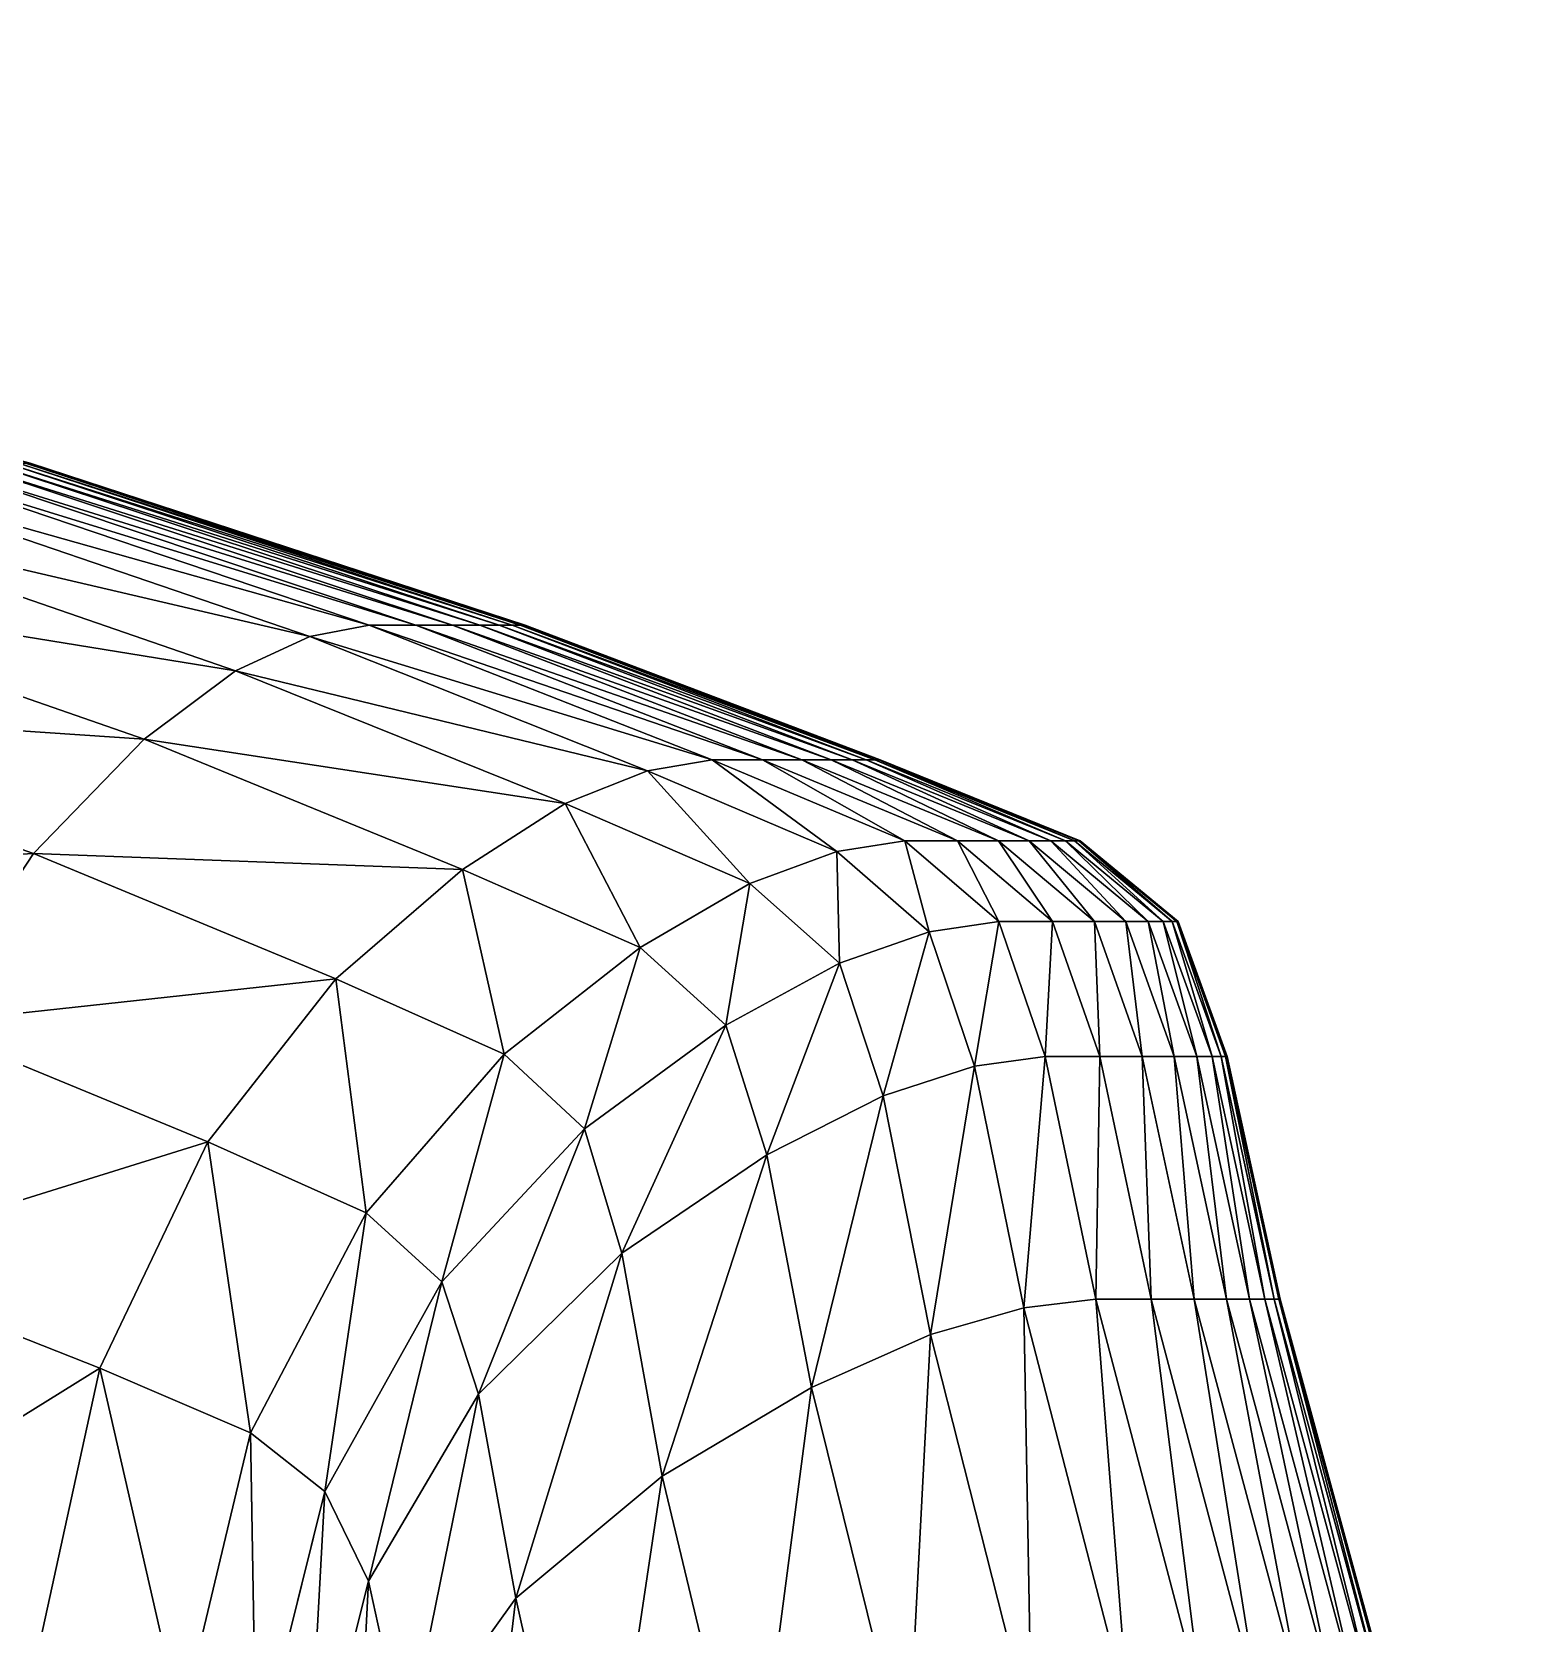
# Model space of a CAD drawing. Header units: centimetres. Extents: x -480 to 480, y -423 to 423.
# Drawn here: x 470.06 to 478.09, y 409.16 to 417.68 of the extents above; entities that cross this region are included whole.
import ezdxf

# ---------------------------------------------------------------- set-up
doc = ezdxf.new("R2010")
doc.units = ezdxf.units.CM
doc.layers.add('fabric', color=7, linetype='Continuous', true_color=0x99e499)

msp = doc.modelspace()

# ---------------------------------------------------------------- meshes
at = {"layer": 'fabric', "color": 30, "true_color": 0xfe7d00}
mesh = msp.add_polyface(dxfattribs=at)
corners = [(442.1537, 417.6842, -200.1199), (442.1537, 417.6842, -217.1776), (435.7533, 417.6842, -217.1776), (475.678, 413.3493, -183.8069), (474.6064, 413.7828, -183.8094), (474.6064, 413.7828, -168.6259), (475.678, 413.3493, -200.1148), (474.6064, 413.7828, -200.1173), (475.678, 413.3493, -234.605), (474.6064, 413.7828, -234.6077), (474.6064, 413.7828, -217.1751), (475.678, 413.3493, -217.1725), (475.678, 413.3493, -252.0375), (474.6064, 413.7828, -252.0402), (475.6702, 413.3493, -269.2949), (474.5988, 413.7828, -269.2977), (475.5997, 413.3493, -302.5829), (474.5312, 413.7828, -302.5877), (474.5763, 413.7828, -286.2052), (475.6467, 413.3493, -286.2018), (475.5213, 413.3493, -318.263), (474.4561, 413.7828, -318.2701), (475.4038, 413.3493, -333.1313), (474.3435, 413.7828, -333.1416), (475.02, 413.3493, -359.988), (473.9755, 413.7828, -360.0093), (474.1858, 413.7828, -347.0916), (475.2393, 413.3493, -347.0766), (474.738, 413.3493, -371.7545), (473.7052, 413.7828, -371.7838), (448.0649, 417.6842, -130.5732), (442.1537, 417.6842, -130.5732), (442.1537, 417.6842, -119.1376), (448.0649, 417.6842, -119.1376), (453.4826, 417.612, -130.5732), (453.4826, 417.6119, -119.1376), (448.0649, 417.6842, -142.3836), (442.1537, 417.6842, -142.3836), (453.4826, 417.612, -142.3836), (462.819, 416.9618, -130.5732), (458.4021, 417.3952, -130.5732), (458.4021, 417.3952, -119.1376), (462.819, 416.9616, -119.1376), (462.819, 416.9617, -142.3836), (458.4021, 417.3953, -142.3836), (458.4021, 417.3952, -154.9437), (462.819, 416.9618, -154.9437), (462.819, 416.9616, -168.6281), (458.4021, 417.3952, -168.6281), (453.4826, 417.612, -154.9437), (453.4826, 417.6119, -168.6281), (442.1537, 417.6842, -154.9437), (448.0649, 417.6842, -154.9437), (448.0649, 417.6842, -168.6281), (442.1537, 417.6842, -168.6281), (435.7533, 417.6842, -119.1376), (435.7533, 417.6842, -130.5732), (435.7533, 417.6842, -154.9437), (435.7533, 417.6842, -142.3836), (475.678, 413.3493, -130.5719), (474.6063, 413.7828, -130.5725), (474.6063, 413.7828, -119.1376), (475.678, 413.3493, -142.3811), (474.6063, 413.7828, -142.3824), (475.678, 413.3493, -168.6237), (474.6063, 413.7828, -154.9418), (475.678, 413.3493, -154.9401)]
mesh.append_faces([[corners[k] for k in face] for face in [(0, 1, 2), (3, 4, 5), (6, 7, 4), (8, 9, 10), (11, 10, 7), (12, 13, 9), (14, 15, 13), (16, 17, 18), (19, 18, 15), (20, 21, 17), (22, 23, 21), (24, 25, 26), (27, 26, 23), (28, 29, 25), (30, 31, 32), (32, 33, 30), (34, 30, 33), (33, 35, 34), (36, 37, 31), (31, 30, 36), (38, 36, 30), (30, 34, 38), (39, 40, 41), (41, 42, 39), (43, 44, 40), (40, 39, 43), (40, 34, 35), (35, 41, 40), (44, 38, 34), (34, 40, 44), (45, 46, 47), (47, 48, 45), (49, 45, 48), (48, 50, 49), (44, 43, 46), (46, 45, 44), (38, 44, 45), (45, 49, 38), (51, 52, 53), (53, 54, 51), (37, 36, 52), (52, 51, 37), (52, 49, 50), (50, 53, 52), (36, 38, 49), (49, 52, 36), (55, 32, 31), (56, 31, 37), (57, 51, 54), (58, 37, 51), (59, 60, 61), (62, 63, 60), (64, 5, 65), (66, 65, 63)]], dxfattribs={"vtx2": -1, "color": 30})
at = {"layer": 'fabric', "color": 62, "true_color": 0x99bf00}
mesh = msp.add_polyface(dxfattribs=at)
corners = [(472.3132, 414.5053, 108.5818), (469.6996, 415.3723, 108.6101), (469.5241, 415.3723, 121.1664), (472.4596, 414.5053, 94.8167), (469.8313, 415.3723, 94.8348), (472.6339, 414.5053, 64.3178), (469.9881, 415.3722, 64.3235), (469.9254, 415.3723, 80.0145), (472.5642, 414.5053, 80.0039), (472.7036, 414.5053, -3.666), (470.0508, 415.3722, -3.6652), (470.0508, 415.3723, 13.7674), (472.7036, 414.5053, 13.7666), (470.0445, 415.3723, 31.0257), (472.6757, 414.5053, 47.9331), (470.0257, 415.3723, 47.9359), (472.6966, 414.5053, 31.0245), (472.118, 414.5053, 121.1242), (469.2984, 415.3723, 132.3294), (471.8671, 414.5053, 132.2696), (469.0162, 415.308, 142.1399), (471.5485, 414.4441, 142.0461), (468.6714, 415.1154, 150.6385), (470.0508, 415.3723, -21.0977), (470.0508, 415.3723, -38.1555), (472.7036, 414.5053, -21.0985), (470.0508, 415.3722, -69.6473), (470.0508, 415.3723, -54.4636), (472.7036, 414.5053, -54.4643), (472.7036, 414.5053, -38.1562), (470.0508, 415.3723, -83.3317), (472.7036, 414.5053, -69.6479), (470.0508, 415.3723, -95.8917), (472.7036, 414.5053, -83.3322), (470.0508, 415.3722, -119.1376), (470.0508, 415.3723, -107.702), (472.7036, 414.5053, -107.7022), (472.7036, 414.5053, -95.892), (469.9254, 415.3723, -318.2897), (469.9881, 415.3723, -302.5987), (472.6339, 414.5053, -302.5929), (469.8313, 415.3723, -333.1741), (472.5642, 414.5053, -318.2791), (469.5241, 415.3722, -360.084), (469.6996, 415.3723, -347.1423), (472.3132, 414.5053, -347.1139), (472.4596, 414.5053, -333.1562), (470.0508, 415.3723, -252.0425), (470.0508, 415.3723, -234.6099), (472.7036, 414.5053, -234.6091), (470.0445, 415.3723, -269.3008), (472.7036, 414.5053, -252.0417), (470.0257, 415.3723, -286.211), (472.6757, 414.5053, -286.2083), (472.6966, 414.5053, -269.2996), (469.2984, 415.3723, -371.8897), (472.118, 414.5053, -360.0419), (469.0162, 415.3081, -382.3098), (471.8671, 414.5053, -371.8299), (468.6714, 415.1155, -391.0952), (471.5485, 414.4441, -382.2311), (470.0508, 415.3723, -217.1774), (472.7036, 414.5053, -217.1766), (470.0508, 415.3723, -200.1197), (472.7036, 414.5053, -183.8108), (470.0508, 415.3723, -183.8115), (470.0508, 415.3723, -168.6279), (472.7036, 414.5053, -168.6272), (472.7036, 414.5053, -200.1189), (470.0508, 415.3723, -154.9434), (472.7036, 414.5053, -154.9429), (470.0508, 415.3723, -142.3835), (472.7036, 414.5053, -142.3831), (466.7289, 416.2393, -154.9436), (466.7289, 416.2393, -142.3836), (466.7289, 416.2393, -119.1376), (470.0508, 415.3723, -130.5731), (466.7289, 416.2393, -130.5732), (472.7036, 414.5053, -130.5729)]
mesh.append_faces([[corners[k] for k in face] for face in [(0, 1, 2), (3, 4, 1), (5, 6, 7), (8, 7, 4), (9, 10, 11), (12, 11, 13), (14, 15, 6), (16, 13, 15), (17, 2, 18), (19, 18, 20), (21, 20, 22), (23, 10, 9), (24, 23, 25), (26, 27, 28), (27, 24, 29), (30, 26, 31), (32, 30, 33), (34, 35, 36), (35, 32, 37), (38, 39, 40), (41, 38, 42), (43, 44, 45), (44, 41, 46), (47, 48, 49), (50, 47, 51), (39, 52, 53), (52, 50, 54), (55, 43, 56), (57, 55, 58), (59, 57, 60), (49, 48, 61), (62, 61, 63), (64, 65, 66), (66, 67, 64), (68, 63, 65), (65, 64, 68), (69, 70, 67), (67, 66, 69), (71, 72, 70), (70, 69, 71), (73, 69, 66), (74, 71, 69), (75, 34, 76), (77, 76, 71), (78, 76, 34), (72, 71, 76), (76, 78, 72)]], dxfattribs={"vtx2": -1, "color": 62})
mesh = msp.add_polyface(dxfattribs=at)
corners = [(469.5241, 415.3723, 121.1664), (472.118, 414.5053, 121.1242), (472.3132, 414.5053, 108.5818), (469.6996, 415.3723, 108.6101), (472.4596, 414.5053, 94.8167), (469.9254, 415.3723, 80.0145), (472.5642, 414.5053, 80.0039), (472.6339, 414.5053, 64.3178), (469.8313, 415.3723, 94.8348), (470.0508, 415.3723, 13.7674), (472.7036, 414.5053, 13.7666), (472.7036, 414.5053, -3.666), (470.0445, 415.3723, 31.0257), (472.6966, 414.5053, 31.0245), (469.9881, 415.3722, 64.3235), (472.6757, 414.5053, 47.9331), (470.0257, 415.3723, 47.9359), (472.3665, 413.1957, 157.4001), (470.6605, 413.8932, 157.6068), (470.0673, 413.2811, 163.4477), (467.7686, 414.0879, 163.8626), (468.2576, 414.73, 157.8658), (467.2778, 413.1285, 168.7624), (469.2984, 415.3723, 132.3294), (471.8671, 414.5053, 132.2696), (469.0162, 415.308, 142.1399), (471.5485, 414.4441, 142.0461), (472.9174, 413.5479, 150.3597), (471.1503, 414.2604, 150.4824), (468.6714, 415.1154, 150.6385), (472.7036, 414.5053, -21.0985), (470.0508, 415.3723, -21.0977), (472.7036, 414.5053, -38.1562), (470.0508, 415.3723, -38.1555), (472.7036, 414.5053, -54.4643), (472.7036, 414.5053, -69.6479), (470.0508, 415.3722, -69.6473), (470.0508, 415.3723, -54.4636), (472.7036, 414.5053, -83.3322), (470.0508, 415.3723, -83.3317), (472.7036, 414.5053, -95.892), (470.0508, 415.3723, -95.8917), (472.7036, 414.5053, -107.7022), (472.7036, 414.5053, -119.1376), (470.0508, 415.3722, -119.1376), (470.0508, 415.3723, -107.702), (472.6339, 414.5053, -302.5929), (472.5642, 414.5053, -318.2791), (469.9254, 415.3723, -318.2897), (472.4596, 414.5053, -333.1562), (469.8313, 415.3723, -333.1741), (472.3132, 414.5053, -347.1139), (472.118, 414.5053, -360.0419), (469.5241, 415.3722, -360.084), (469.6996, 415.3723, -347.1423), (472.7036, 414.5053, -234.6091), (472.7036, 414.5053, -252.0417), (470.0508, 415.3723, -252.0425), (472.6966, 414.5053, -269.2996), (470.0445, 415.3723, -269.3008), (472.6757, 414.5053, -286.2083), (469.9881, 415.3723, -302.5987), (470.0257, 415.3723, -286.211), (470.0673, 413.2811, -402.6493), (470.6605, 413.8932, -397.8873), (472.3665, 413.1959, -397.8039), (467.7686, 414.0879, -402.764), (468.2576, 414.73, -397.9963), (467.2778, 413.1286, -405.919), (471.8671, 414.5053, -371.8299), (469.2984, 415.3723, -371.8897), (471.5485, 414.4441, -382.2311), (469.0162, 415.3081, -382.3098), (471.1503, 414.2606, -390.9991), (472.9174, 413.5481, -390.9257), (468.6714, 415.1155, -391.0952), (470.0508, 415.3723, -217.1774), (472.7036, 414.5053, -217.1766), (470.0508, 415.3723, -200.1197), (472.7036, 414.5053, -200.1189), (472.7036, 414.5053, -130.5729)]
mesh.append_faces([[corners[k] for k in face] for face in [(0, 1, 2), (3, 2, 4), (5, 6, 7), (8, 4, 6), (9, 10, 11), (12, 13, 10), (14, 7, 15), (16, 15, 13), (17, 18, 19), (20, 19, 18), (18, 21, 20), (19, 20, 22), (23, 24, 1), (25, 26, 24), (27, 28, 18), (28, 29, 21), (21, 18, 28), (29, 28, 26), (11, 30, 31), (30, 32, 33), (34, 35, 36), (32, 34, 37), (35, 38, 39), (38, 40, 41), (42, 43, 44), (40, 42, 45), (46, 47, 48), (47, 49, 50), (51, 52, 53), (49, 51, 54), (55, 56, 57), (56, 58, 59), (60, 46, 61), (58, 60, 62), (63, 64, 65), (66, 67, 64), (64, 63, 66), (68, 66, 63), (52, 69, 70), (69, 71, 72), (64, 73, 74), (67, 75, 73), (73, 64, 67), (71, 73, 75), (76, 77, 55), (78, 79, 77), (44, 43, 80)]], dxfattribs={"vtx2": -1, "color": 62})
mesh = msp.add_polyface(dxfattribs=at)
corners = [(474.1858, 413.7828, 108.5594), (472.3132, 414.5053, 108.5818), (472.118, 414.5053, 121.1242), (474.3435, 413.7828, 94.8022), (472.4596, 414.5053, 94.8167), (474.5312, 413.7828, 64.3125), (472.6339, 414.5053, 64.3178), (472.5642, 414.5053, 80.0039), (474.4561, 413.7828, 79.9949), (474.6064, 413.7828, -3.6675), (472.7036, 414.5053, -3.666), (472.7036, 414.5053, 13.7666), (474.6064, 413.7828, 13.765), (472.6966, 414.5053, 31.0245), (474.5763, 413.7828, 47.9301), (472.6757, 414.5053, 47.9331), (474.5988, 413.7828, 31.0225), (471.8671, 414.5053, 132.2696), (473.7052, 413.7828, 132.2235), (473.9755, 413.7828, 121.0915), (471.5485, 414.4441, 142.0461), (473.358, 413.7241, 141.9735), (470.6605, 413.8932, 157.6068), (472.3665, 413.1957, 157.4001), (472.9174, 413.5479, 150.3597), (471.1503, 414.2604, 150.4824), (472.7036, 414.5053, -21.0985), (472.7036, 414.5053, -38.1562), (474.6064, 413.7828, -21.1001), (472.7036, 414.5053, -69.6479), (472.7036, 414.5053, -54.4643), (474.6063, 413.7828, -54.4658), (474.6064, 413.7828, -38.1578), (472.7036, 414.5053, -83.3322), (474.6064, 413.7828, -69.6493), (472.7036, 414.5053, -95.892), (474.6063, 413.7828, -83.3333), (472.7036, 414.5053, -119.1376), (472.7036, 414.5053, -107.7022), (474.6063, 413.7828, -107.7026), (474.6063, 413.7828, -95.8928), (473.3201, 412.7773, 157.2745), (472.5915, 412.2053, 162.9106), (471.6886, 412.6088, 163.113), (472.5642, 414.5053, -318.2791), (472.6339, 414.5053, -302.5929), (474.5312, 413.7828, -302.5877), (472.4596, 414.5053, -333.1562), (474.4561, 413.7828, -318.2701), (472.118, 414.5053, -360.0419), (472.3132, 414.5053, -347.1139), (474.1858, 413.7828, -347.0916), (474.3435, 413.7828, -333.1416), (472.7036, 414.5053, -252.0417), (472.7036, 414.5053, -234.6091), (474.6064, 413.7828, -234.6076), (472.6966, 414.5053, -269.2996), (474.6064, 413.7828, -252.0402), (472.6757, 414.5053, -286.2083), (474.5763, 413.7828, -286.2052), (474.5988, 413.7828, -269.2977), (471.8671, 414.5053, -371.8299), (473.9755, 413.7828, -360.0093), (473.7052, 413.7828, -371.7838), (471.5485, 414.4441, -382.2311), (473.358, 413.7241, -382.1708), (472.9174, 413.5481, -390.9257), (472.3665, 413.1959, -397.8039), (470.6605, 413.8932, -397.8873), (471.1503, 414.2606, -390.9991), (472.7036, 414.5053, -217.1766), (474.6064, 413.7828, -217.175), (472.7036, 414.5053, -200.1189), (474.6064, 413.7828, -168.6259), (472.7036, 414.5053, -168.6272), (472.7036, 414.5053, -154.9429), (474.6063, 413.7828, -154.9418), (472.7036, 414.5053, -142.3831), (474.6063, 413.7828, -130.5725), (472.7036, 414.5053, -130.5729), (474.6063, 413.7828, -142.3823)]
mesh.append_faces([[corners[k] for k in face] for face in [(0, 1, 2), (3, 4, 1), (5, 6, 7), (8, 7, 4), (9, 10, 11), (12, 11, 13), (14, 15, 6), (16, 13, 15), (17, 18, 19), (19, 2, 17), (20, 21, 18), (18, 17, 20), (22, 23, 24), (21, 20, 25), (25, 24, 21), (26, 10, 9), (27, 26, 28), (29, 30, 31), (30, 27, 32), (33, 29, 34), (35, 33, 36), (37, 38, 39), (38, 35, 40), (24, 23, 41), (42, 41, 23), (23, 43, 42), (44, 45, 46), (47, 44, 48), (49, 50, 51), (50, 47, 52), (53, 54, 55), (56, 53, 57), (45, 58, 59), (58, 56, 60), (61, 49, 62), (62, 63, 61), (64, 61, 63), (63, 65, 64), (66, 67, 68), (69, 64, 65), (65, 66, 69), (55, 54, 70), (71, 70, 72), (73, 74, 75), (76, 75, 77), (78, 79, 37), (80, 77, 79)]], dxfattribs={"vtx2": -1, "color": 62})
mesh = msp.add_polyface(dxfattribs=at)
corners = [(472.118, 414.5053, 121.1242), (473.9755, 413.7828, 121.0915), (474.1858, 413.7828, 108.5594), (472.3132, 414.5053, 108.5818), (474.3435, 413.7828, 94.8022), (472.5642, 414.5053, 80.0039), (474.4561, 413.7828, 79.9949), (474.5312, 413.7828, 64.3125), (472.4596, 414.5053, 94.8167), (472.7036, 414.5053, 13.7666), (474.6064, 413.7828, 13.765), (474.6064, 413.7828, -3.6675), (472.6966, 414.5053, 31.0245), (474.5988, 413.7828, 31.0225), (472.6339, 414.5053, 64.3178), (474.5763, 413.7828, 47.9301), (472.6757, 414.5053, 47.9331), (474.6064, 413.7828, -21.1001), (472.7036, 414.5053, -21.0985), (474.6064, 413.7828, -38.1578), (472.7036, 414.5053, -38.1562), (474.6063, 413.7828, -54.4658), (474.6064, 413.7828, -69.6493), (472.7036, 414.5053, -69.6479), (472.7036, 414.5053, -54.4643), (474.6063, 413.7828, -83.3333), (472.7036, 414.5053, -83.3322), (474.6063, 413.7828, -95.8928), (472.7036, 414.5053, -95.892), (474.6063, 413.7828, -107.7026), (474.6063, 413.7828, -119.1376), (472.7036, 414.5053, -119.1376), (472.7036, 414.5053, -107.7022), (475.02, 413.3493, 121.0703), (475.2393, 413.3493, 108.5444), (474.738, 413.3493, 132.1942), (473.7052, 413.7828, 132.2235), (474.3738, 413.2921, 141.9283), (473.358, 413.7241, 141.9735), (473.3201, 412.7773, 157.2745), (473.9077, 413.1205, 150.2844), (472.9174, 413.5479, 150.3597), (473.7784, 412.3601, 157.2187), (474.387, 412.6935, 150.2471), (474.8676, 412.8602, 141.903), (474.5312, 413.7828, -302.5877), (474.4561, 413.7828, -318.2701), (472.5642, 414.5053, -318.2791), (474.3435, 413.7828, -333.1416), (472.4596, 414.5053, -333.1562), (474.1858, 413.7828, -347.0916), (473.9755, 413.7828, -360.0093), (472.118, 414.5053, -360.0419), (472.3132, 414.5053, -347.1139), (474.6064, 413.7828, -234.6076), (474.6064, 413.7828, -252.0402), (472.7036, 414.5053, -252.0417), (474.5988, 413.7828, -269.2977), (472.6966, 414.5053, -269.2996), (474.5763, 413.7828, -286.2052), (472.6339, 414.5053, -302.5929), (472.6757, 414.5053, -286.2083), (472.7036, 414.5053, -217.1766), (474.6064, 413.7828, -217.175), (472.7036, 414.5053, -200.1189), (474.6064, 413.7828, -200.1173), (474.6064, 413.7828, -183.8093), (472.7036, 414.5053, -183.8108), (472.7036, 414.5053, -168.6272), (474.6064, 413.7828, -168.6259), (472.7036, 414.5053, -154.9429), (474.6063, 413.7828, -154.9418), (472.7036, 414.5053, -142.3831), (474.6063, 413.7828, -142.3823), (474.6063, 413.7828, -130.5725), (472.7036, 414.5053, -130.5729)]
mesh.append_faces([[corners[k] for k in face] for face in [(0, 1, 2), (3, 2, 4), (5, 6, 7), (8, 4, 6), (9, 10, 11), (12, 13, 10), (14, 7, 15), (16, 15, 13), (11, 17, 18), (17, 19, 20), (21, 22, 23), (19, 21, 24), (22, 25, 26), (25, 27, 28), (29, 30, 31), (27, 29, 32), (2, 1, 33), (4, 2, 34), (35, 33, 1), (1, 36, 35), (37, 35, 36), (36, 38, 37), (39, 40, 41), (42, 43, 40), (40, 39, 42), (40, 37, 38), (38, 41, 40), (43, 44, 37), (37, 40, 43), (45, 46, 47), (46, 48, 49), (50, 51, 52), (48, 50, 53), (54, 55, 56), (55, 57, 58), (59, 45, 60), (57, 59, 61), (62, 63, 54), (64, 65, 63), (66, 67, 68), (68, 69, 66), (65, 64, 67), (67, 66, 65), (70, 71, 69), (72, 73, 71), (31, 30, 74), (75, 74, 73)]], dxfattribs={"vtx2": -1, "color": 62})
at = {"layer": 'fabric', "color": 30, "true_color": 0xfe7d00}
mesh = msp.add_polyface(dxfattribs=at)
corners = [(474.6064, 413.7828, -168.6259), (475.678, 413.3493, -168.6237), (475.678, 413.3493, -183.8069), (474.6064, 413.7828, -183.8094), (475.678, 413.3493, -200.1148), (474.6064, 413.7828, -217.1751), (475.678, 413.3493, -217.1725), (475.678, 413.3493, -234.605), (474.6064, 413.7828, -200.1173), (474.6064, 413.7828, -234.6077), (475.678, 413.3493, -252.0375), (474.6064, 413.7828, -252.0402), (475.6702, 413.3493, -269.2949), (474.5763, 413.7828, -286.2052), (475.6467, 413.3493, -286.2018), (475.5997, 413.3493, -302.5829), (474.5988, 413.7828, -269.2977), (474.5312, 413.7828, -302.5877), (475.5213, 413.3493, -318.263), (474.4561, 413.7828, -318.2701), (475.4038, 413.3493, -333.1313), (474.1858, 413.7828, -347.0916), (475.2393, 413.3493, -347.0766), (475.02, 413.3493, -359.988), (474.3435, 413.7828, -333.1416), (475.5298, 412.9158, -359.9745), (473.9755, 413.7828, -360.0093), (474.738, 413.3493, -371.7545), (475.2414, 412.9158, -371.7366), (474.3738, 413.2921, -382.133), (473.358, 413.7241, -382.1708), (473.7052, 413.7828, -371.7838), (474.8676, 412.8602, -382.1114), (475.3762, 410.8455, -382.0926), (475.1111, 412.1407, -382.1), (475.4909, 412.1934, -371.7245), (474.6212, 411.9827, -390.8538), (474.876, 410.7032, -390.8646), (474.2377, 410.4188, -397.799), (473.9986, 411.6666, -397.7486), (474.387, 412.6936, -390.8575), (473.7784, 412.3601, -397.7334), (472.9174, 413.5481, -390.9257), (473.9077, 413.1205, -390.88), (473.3201, 412.7774, -397.7522), (472.3665, 413.1959, -397.8039), (472.5915, 412.2055, -402.5065), (473.0206, 411.8046, -402.4977), (472.2565, 410.9855, -405.6376), (473.4373, 409.9446, -402.6655), (473.2209, 411.1397, -402.5466), (472.6532, 409.2906, -405.8586), (472.4538, 410.384, -405.6903), (474.6063, 413.7828, -119.1376), (475.678, 413.3493, -119.1376), (475.678, 413.3493, -130.5719), (474.6063, 413.7828, -130.5725), (475.678, 413.3493, -142.3811), (474.6063, 413.7828, -154.9418), (475.678, 413.3493, -154.9401), (474.6063, 413.7828, -142.3824)]
mesh.append_faces([[corners[k] for k in face] for face in [(0, 1, 2), (3, 2, 4), (5, 6, 7), (8, 4, 6), (9, 7, 10), (11, 10, 12), (13, 14, 15), (16, 12, 14), (17, 15, 18), (19, 18, 20), (21, 22, 23), (24, 20, 22), (25, 23, 22), (26, 23, 27), (28, 27, 23), (23, 25, 28), (29, 30, 31), (31, 27, 29), (32, 29, 27), (27, 28, 32), (33, 34, 35), (34, 32, 28), (28, 35, 34), (36, 37, 38), (38, 39, 36), (40, 36, 39), (39, 41, 40), (34, 33, 37), (37, 36, 34), (32, 34, 36), (36, 40, 32), (42, 43, 44), (44, 45, 42), (30, 29, 43), (43, 42, 30), (43, 40, 41), (41, 44, 43), (29, 32, 40), (40, 43, 29), (45, 44, 46), (47, 46, 44), (44, 41, 47), (46, 47, 48), (49, 50, 39), (39, 38, 49), (51, 52, 50), (50, 49, 51), (50, 47, 41), (41, 39, 50), (47, 50, 52), (53, 54, 55), (56, 55, 57), (58, 59, 1), (60, 57, 59)]], dxfattribs={"vtx2": -1, "color": 30})
at = {"layer": 'fabric', "color": 62, "true_color": 0x99bf00}
mesh = msp.add_polyface(dxfattribs=at)
corners = [(475.678, 413.3493, -54.4682), (475.678, 413.3493, -69.6515), (474.6064, 413.7828, -69.6493), (474.6063, 413.7828, -54.4658), (475.678, 413.3493, -38.1604), (474.6064, 413.7828, -38.1578), (475.678, 413.3493, -3.6702), (475.678, 413.3493, -21.1027), (474.6064, 413.7828, -21.1001), (474.6064, 413.7828, -3.6675), (475.678, 413.3493, 13.7624), (474.6064, 413.7828, 13.765), (475.6702, 413.3493, 31.0197), (474.5988, 413.7828, 31.0225), (475.5997, 413.3493, 64.3077), (475.6467, 413.3493, 47.9265), (474.5763, 413.7828, 47.9301), (474.5312, 413.7828, 64.3125), (476.1228, 412.9158, 64.3033), (475.5213, 413.3493, 79.9878), (474.4561, 413.7828, 79.9949), (475.4038, 413.3493, 94.7918), (474.3435, 413.7828, 94.8022), (476.0427, 412.9158, 79.9822), (475.9225, 412.9158, 94.7844), (475.02, 413.3493, 121.0703), (475.2393, 413.3493, 108.5444), (474.1858, 413.7828, 108.5594), (475.5298, 412.9158, 121.0567), (475.7542, 412.9158, 108.5343), (475.7832, 412.1933, 121.0474), (475.2414, 412.9158, 132.1762), (474.738, 413.3493, 132.1942), (474.8676, 412.8602, 141.903), (474.3738, 413.2921, 141.9283), (474.387, 412.6935, 150.2471), (474.6212, 411.9825, 150.2386), (475.4909, 412.1933, 132.1642), (475.1111, 412.1406, 141.8904), (475.678, 413.3493, -107.7033), (475.678, 413.3493, -119.1376), (474.6063, 413.7828, -119.1376), (474.6063, 413.7828, -107.7026), (475.678, 413.3493, -95.8941), (474.6063, 413.7828, -95.8928), (475.678, 413.3493, -83.3351), (474.6063, 413.7828, -83.3333)]
mesh.append_faces([[corners[k] for k in face] for face in [(0, 1, 2), (2, 3, 0), (4, 0, 3), (3, 5, 4), (6, 7, 8), (8, 9, 6), (7, 4, 5), (5, 8, 7), (10, 6, 9), (9, 11, 10), (12, 10, 11), (11, 13, 12), (14, 15, 16), (16, 17, 14), (15, 14, 18), (15, 12, 13), (13, 16, 15), (19, 14, 17), (17, 20, 19), (21, 19, 20), (20, 22, 21), (14, 19, 23), (24, 23, 19), (19, 21, 24), (25, 26, 27), (28, 29, 26), (26, 25, 28), (26, 21, 22), (29, 24, 21), (21, 26, 29), (29, 28, 30), (31, 28, 25), (25, 32, 31), (33, 31, 32), (32, 34, 33), (33, 35, 36), (28, 31, 37), (37, 30, 28), (31, 33, 38), (39, 40, 41), (41, 42, 39), (43, 39, 42), (42, 44, 43), (1, 45, 46), (46, 2, 1), (45, 43, 44), (44, 46, 45)]], dxfattribs={"vtx2": -1, "color": 62})
at = {"layer": 'fabric', "color": 30, "true_color": 0xfe7d00}
mesh = msp.add_polyface(dxfattribs=at)
corners = [(382.39, 413.6382, -409.1997), (382.39, 411.6154, -410.6139), (374.2775, 411.6154, -410.6147), (435.2946, 409.0144, -412.0019), (435.3227, 411.6154, -410.4345), (441.5078, 411.6154, -410.3505), (441.4656, 409.0144, -411.9227), (428.6382, 409.0144, -412.0623), (428.6558, 411.6154, -410.5011), (421.5758, 411.6154, -410.5511), (421.5657, 409.0144, -412.1054), (414.1466, 409.0144, -412.1324), (414.1516, 411.6154, -410.5853), (406.4501, 409.0144, -412.1445), (406.4522, 411.6154, -410.6045), (398.5457, 409.0144, -412.1468), (398.5462, 411.6154, -410.6129), (390.5025, 411.6154, -410.6147), (390.5025, 409.0144, -412.1443), (382.39, 409.0144, -412.1417), (390.5025, 413.6382, -409.1967), (398.5468, 413.6382, -409.1853), (406.4547, 413.6382, -409.1628), (414.1581, 413.6382, -409.1266), (421.5887, 413.6382, -409.0743), (428.6784, 413.6382, -409.0061), (435.3589, 413.6382, -408.922), (441.5622, 413.6382, -408.8223), (472.5915, 412.2055, -402.5065), (471.6886, 412.6088, -402.5611), (472.3665, 413.1959, -397.8039), (471.8519, 411.3549, -405.6468), (471.0018, 411.7351, -405.7047), (472.2565, 410.9855, -405.6376), (472.4538, 410.384, -405.6903), (473.0206, 411.8046, -402.4977), (471.863, 409.381, -407.622), (472.0642, 408.4666, -407.7724), (471.7774, 407.6837, -408.6989), (471.5313, 408.0592, -408.8798), (471.6292, 409.8622, -407.6409), (471.2609, 408.38, -409.0186), (472.6532, 409.2906, -405.8586), (470.424, 410.5226, -407.7422), (471.2313, 410.1763, -407.6771), (470.86, 408.6201, -409.1013), (470.0733, 408.9196, -409.181)]
mesh.append_faces([[corners[k] for k in face] for face in [(0, 1, 2), (3, 4, 5), (5, 6, 3), (7, 8, 4), (4, 3, 7), (9, 10, 11), (11, 12, 9), (8, 7, 10), (10, 9, 8), (13, 14, 12), (12, 11, 13), (15, 16, 14), (14, 13, 15), (17, 18, 19), (19, 1, 17), (16, 15, 18), (18, 17, 16), (20, 17, 1), (1, 0, 20), (21, 16, 17), (17, 20, 21), (14, 22, 23), (23, 12, 14), (16, 21, 22), (22, 14, 16), (24, 9, 12), (12, 23, 24), (25, 8, 9), (9, 24, 25), (4, 26, 27), (27, 5, 4), (8, 25, 26), (26, 4, 8), (28, 29, 30), (31, 32, 29), (29, 28, 31), (33, 31, 28), (34, 33, 35), (36, 37, 38), (38, 39, 36), (40, 36, 39), (39, 41, 40), (34, 42, 37), (37, 36, 34), (33, 34, 36), (36, 40, 33), (43, 44, 45), (45, 46, 43), (32, 31, 44), (44, 43, 32), (44, 40, 41), (41, 45, 44), (31, 33, 40), (40, 44, 31)]], dxfattribs={"vtx2": -1, "color": 30})
at = {"layer": 'fabric', "color": 62, "true_color": 0x99bf00}
mesh = msp.add_polyface(dxfattribs=at)
corners = [(468.6455, 409.4188, 174.8317), (468.617, 407.2703, 177.1009), (470.0676, 406.874, 176.1889), (470.0733, 408.9196, 174.0364), (466.5857, 410.0178, 175.8054), (472.0642, 408.4665, 170.4603), (471.7774, 407.6836, 172.1942), (471.8458, 406.4073, 173.2322), (470.424, 410.5226, 171.2562), (468.9619, 411.0996, 171.9039), (471.0018, 411.7351, 167.6734), (469.4685, 412.3685, 168.1613), (467.2778, 413.1285, 168.7624), (466.859, 411.7919, 172.6988), (470.0673, 413.2811, 163.4477), (471.6886, 412.6088, 163.113), (472.3665, 413.1957, 157.4001), (471.8519, 411.3549, 167.379), (470.86, 408.6199, 173.5575), (471.2313, 410.1763, 170.8658), (471.2609, 408.3799, 173.189), (471.6292, 409.8622, 170.6197), (471.8631, 409.3809, 170.4045), (471.5313, 408.059, 172.7248), (470.868, 406.6362, 175.6401), (471.2739, 406.4845, 175.1688), (471.5411, 406.3464, 174.4895), (470.0676, 406.8741, -410.5287), (468.617, 407.2704, -410.7016), (468.6455, 409.4188, -409.3111), (470.0733, 408.9196, -409.181), (466.5857, 410.0178, -409.4742), (471.8458, 406.4074, -409.3871), (471.7774, 407.6837, -408.6989), (472.0642, 408.4666, -407.7724), (472.3665, 413.1959, -397.8039), (471.6886, 412.6088, -402.5611), (470.0673, 413.2811, -402.6493), (469.4685, 412.3685, -405.7983), (471.0018, 411.7351, -405.7047), (467.2778, 413.1286, -405.919), (468.9619, 411.0996, -407.8478), (470.424, 410.5226, -407.7421), (466.859, 411.7919, -407.9821)]
mesh.append_faces([[corners[k] for k in face] for face in [(0, 1, 2), (2, 3, 0), (1, 0, 4), (5, 6, 7), (8, 9, 0), (0, 3, 8), (10, 11, 9), (9, 8, 10), (4, 0, 9), (11, 12, 13), (13, 9, 11), (14, 15, 16), (11, 10, 15), (15, 14, 11), (12, 11, 14), (15, 10, 17), (18, 19, 8), (8, 3, 18), (20, 21, 19), (19, 18, 20), (19, 17, 10), (10, 8, 19), (17, 19, 21), (22, 23, 6), (21, 20, 23), (23, 22, 21), (24, 18, 3), (3, 2, 24), (25, 20, 18), (18, 24, 25), (7, 6, 23), (26, 23, 20), (27, 28, 29), (29, 30, 27), (31, 29, 28), (32, 33, 34), (35, 36, 37), (38, 37, 36), (36, 39, 38), (37, 38, 40), (29, 41, 42), (42, 30, 29), (41, 29, 31), (41, 38, 39), (39, 42, 41), (43, 40, 38), (38, 41, 43)]], dxfattribs={"vtx2": -1, "color": 62})
at = {"layer": 'fabric', "color": 30, "true_color": 0xfe7d00}
mesh = msp.add_polyface(dxfattribs=at)
corners = [(476.2029, 412.9158, -183.804), (475.678, 413.3493, -183.8069), (475.678, 413.3493, -168.6237), (476.2029, 412.9158, -168.6211), (476.2029, 412.9158, -200.1117), (475.678, 413.3493, -200.1148), (476.4654, 412.1933, -183.8011), (476.4654, 412.1933, -200.1086), (476.4654, 412.1933, -234.5988), (476.2029, 412.9158, -234.6019), (476.2029, 412.9158, -217.1693), (476.4654, 412.1933, -217.1662), (475.678, 413.3493, -217.1725), (475.678, 413.3493, -234.605), (476.2029, 412.9158, -252.0345), (475.678, 413.3493, -252.0375), (476.1949, 412.9158, -269.2916), (475.6702, 413.3493, -269.2949), (476.4654, 412.1933, -252.0313), (476.4572, 412.1933, -269.2884), (476.3842, 412.1933, -302.5746), (476.1228, 412.9158, -302.5785), (476.1708, 412.9158, -286.1981), (476.4329, 412.1933, -286.1946), (475.6467, 413.3493, -286.2018), (475.5997, 413.3493, -302.5829), (476.0427, 412.9158, -318.2574), (475.5213, 413.3493, -318.263), (475.9225, 412.9158, -333.1238), (475.4038, 413.3493, -333.1313), (476.3029, 412.1933, -318.2528), (476.1812, 412.1933, -333.1181), (475.7832, 412.1933, -359.9651), (475.5298, 412.9158, -359.9745), (475.7542, 412.9158, -347.0665), (476.0106, 412.1933, -347.0592), (475.2393, 413.3493, -347.0766), (475.4909, 412.1934, -371.7245), (475.2414, 412.9158, -371.7366), (476.2029, 412.9158, -130.5711), (475.678, 413.3493, -130.5719), (475.678, 413.3493, -119.1376), (476.2029, 412.9158, -119.1376), (476.2029, 412.9158, -142.3795), (475.678, 413.3493, -142.3811), (476.4654, 412.1933, -130.5703), (476.4654, 412.1933, -119.1376), (476.4654, 412.1933, -142.3781), (476.2029, 412.9158, -154.9379), (476.4654, 412.1933, -154.9357), (476.4654, 412.1933, -168.6184), (475.678, 413.3493, -154.9401)]
mesh.append_faces([[corners[k] for k in face] for face in [(0, 1, 2), (2, 3, 0), (4, 5, 1), (1, 0, 4), (6, 0, 3), (7, 4, 0), (8, 9, 10), (11, 10, 4), (12, 10, 9), (9, 13, 12), (5, 4, 10), (10, 12, 5), (14, 15, 13), (13, 9, 14), (16, 17, 15), (15, 14, 16), (18, 14, 9), (19, 16, 14), (20, 21, 22), (23, 22, 16), (24, 22, 21), (21, 25, 24), (17, 16, 22), (22, 24, 17), (26, 27, 25), (25, 21, 26), (28, 29, 27), (27, 26, 28), (30, 26, 21), (31, 28, 26), (32, 33, 34), (28, 31, 35), (35, 34, 28), (36, 34, 33), (29, 28, 34), (34, 36, 29), (37, 38, 33), (33, 32, 37), (39, 40, 41), (41, 42, 39), (43, 44, 40), (40, 39, 43), (45, 39, 42), (42, 46, 45), (47, 43, 39), (39, 45, 47), (48, 49, 50), (50, 3, 48), (43, 47, 49), (49, 48, 43), (51, 48, 3), (3, 2, 51), (44, 43, 48), (48, 51, 44)]], dxfattribs={"vtx2": -1, "color": 30})
at = {"layer": 'fabric', "color": 62, "true_color": 0x99bf00}
mesh = msp.add_polyface(dxfattribs=at)
corners = [(476.2029, 412.9158, -54.4712), (476.2029, 412.9158, -69.6541), (475.678, 413.3493, -69.6515), (475.678, 413.3493, -54.4682), (476.2029, 412.9158, -38.1635), (475.678, 413.3493, -38.1604), (476.2029, 412.9158, -3.6733), (476.2029, 412.9158, -21.1058), (475.678, 413.3493, -21.1027), (475.678, 413.3493, -3.6702), (476.4654, 412.1933, -3.6764), (476.4654, 412.1933, -21.109), (476.4654, 412.1933, -54.4741), (476.4654, 412.1933, -38.1666), (476.2029, 412.9158, 13.7593), (475.678, 413.3493, 13.7624), (476.1949, 412.9158, 31.0164), (475.6702, 413.3493, 31.0197), (476.1228, 412.9158, 64.3033), (476.1709, 412.9158, 47.9229), (475.6467, 413.3493, 47.9265), (476.3842, 412.1933, 64.2994), (476.4329, 412.1933, 47.9195), (476.4654, 412.1933, 13.7561), (476.4573, 412.1933, 31.0132), (476.0427, 412.9158, 79.9822), (475.5997, 413.3493, 64.3077), (475.7832, 412.1933, 121.0474), (476.0106, 412.1933, 108.527), (475.7542, 412.9158, 108.5343), (475.9225, 412.9158, 94.7844), (476.1812, 412.1933, 94.7786), (476.3029, 412.1933, 79.9776), (476.2029, 412.9158, -107.7041), (476.2029, 412.9158, -119.1376), (475.678, 413.3493, -119.1376), (475.678, 413.3493, -107.7033), (476.2029, 412.9158, -95.8956), (475.678, 413.3493, -95.8941), (476.2029, 412.9158, -83.3373), (475.678, 413.3493, -83.3351), (476.4654, 412.1933, -69.6568), (476.4654, 412.1933, -83.3394), (476.4654, 412.1933, -95.8971), (476.4654, 412.1933, -107.7048), (476.4654, 412.1933, -119.1376)]
mesh.append_faces([[corners[k] for k in face] for face in [(0, 1, 2), (2, 3, 0), (4, 0, 3), (3, 5, 4), (6, 7, 8), (8, 9, 6), (7, 4, 5), (5, 8, 7), (7, 6, 10), (4, 7, 11), (1, 0, 12), (0, 4, 13), (14, 6, 9), (9, 15, 14), (16, 14, 15), (15, 17, 16), (18, 19, 20), (19, 16, 17), (17, 20, 19), (19, 18, 21), (16, 19, 22), (6, 14, 23), (14, 16, 24), (25, 18, 26), (27, 28, 29), (30, 29, 28), (28, 31, 30), (18, 25, 32), (32, 21, 18), (25, 30, 31), (31, 32, 25), (33, 34, 35), (35, 36, 33), (37, 33, 36), (36, 38, 37), (1, 39, 40), (40, 2, 1), (39, 37, 38), (38, 40, 39), (39, 1, 41), (41, 42, 39), (37, 39, 42), (42, 43, 37), (34, 33, 44), (44, 45, 34), (33, 37, 43), (43, 44, 33)]], dxfattribs={"vtx2": -1, "color": 62})
mesh = msp.add_polyface(dxfattribs=at)
corners = [(476.4654, 412.1933, -21.109), (476.4654, 412.1933, -3.6764), (476.7497, 410.8928, -3.679), (476.4654, 412.1933, -38.1666), (476.7497, 410.8928, -21.1116), (476.2029, 412.9158, -21.1058), (476.2029, 412.9158, -38.1635), (476.4654, 412.1933, -69.6568), (476.4654, 412.1933, -54.4741), (476.7497, 410.8928, -54.4766), (476.2029, 412.9158, -69.6541), (476.7497, 410.8928, -38.1691), (476.2029, 412.9158, -54.4712), (476.4329, 412.1933, 47.9195), (476.3842, 412.1933, 64.2994), (476.6674, 410.8928, 64.2961), (476.4573, 412.1933, 31.0132), (476.7168, 410.8928, 47.9166), (476.1709, 412.9158, 47.9229), (476.1949, 412.9158, 31.0164), (476.4654, 412.1933, 13.7561), (476.7497, 410.8928, 13.7535), (476.2029, 412.9158, -3.6733), (476.7415, 410.8928, 31.0106), (476.2029, 412.9158, 13.7593), (476.0106, 412.1933, 108.527), (475.7832, 412.1933, 121.0474), (476.0585, 410.8928, 121.0385), (476.2889, 410.8928, 108.5202), (476.1812, 412.1933, 94.7786), (476.4617, 410.8928, 94.7734), (476.3029, 412.1933, 79.9776), (476.5851, 410.8928, 79.9735), (474.6212, 411.9825, 150.2386), (473.9986, 411.6664, 157.2216), (474.2377, 410.4186, 157.272), (475.1111, 412.1406, 141.8904), (474.876, 410.7031, 150.2493), (475.3762, 410.8453, 141.8829), (474.387, 412.6935, 150.2471), (473.7784, 412.3601, 157.2187), (474.8676, 412.8602, 141.903), (475.4909, 412.1933, 132.1642), (475.7623, 410.8928, 132.1527), (475.2414, 412.9158, 132.1762), (471.8519, 411.3549, 167.379), (472.5915, 412.2053, 162.9106), (471.6886, 412.6088, 163.113), (473.0206, 411.8045, 162.8278), (473.3201, 412.7773, 157.2745), (472.2565, 410.9855, 167.2397), (473.2209, 411.1397, 162.8521), (472.4538, 410.3839, 167.2174), (476.4654, 412.1933, -83.3394), (476.7497, 410.8928, -69.659), (476.4654, 412.1933, -95.8971), (476.7497, 410.8928, -83.3412), (476.4654, 412.1933, -119.1376), (476.4654, 412.1933, -107.7048), (476.7497, 410.8928, -107.7055), (476.7497, 410.8928, -95.8984)]
mesh.append_faces([[corners[k] for k in face] for face in [(0, 1, 2), (3, 0, 4), (1, 0, 5), (0, 3, 6), (7, 8, 9), (8, 7, 10), (8, 3, 11), (3, 8, 12), (13, 14, 15), (16, 13, 17), (14, 13, 18), (13, 16, 19), (1, 20, 21), (20, 1, 22), (20, 16, 23), (16, 20, 24), (25, 26, 27), (27, 28, 25), (29, 25, 28), (28, 30, 29), (14, 31, 32), (32, 15, 14), (31, 29, 30), (30, 32, 31), (33, 34, 35), (36, 33, 37), (37, 38, 36), (39, 40, 34), (34, 33, 39), (33, 36, 41), (26, 42, 43), (43, 27, 26), (42, 36, 38), (38, 43, 42), (36, 42, 44), (45, 46, 47), (48, 40, 49), (49, 46, 48), (50, 48, 46), (46, 45, 50), (40, 48, 51), (51, 34, 40), (52, 51, 48), (53, 7, 54), (55, 53, 56), (57, 58, 59), (58, 55, 60)]], dxfattribs={"vtx2": -1, "color": 62})
at = {"layer": 'fabric', "color": 30, "true_color": 0xfe7d00}
mesh = msp.add_polyface(dxfattribs=at)
corners = [(476.7497, 410.8928, -183.7986), (476.4654, 412.1933, -183.8011), (476.4654, 412.1933, -168.6184), (476.7497, 410.8928, -168.6162), (476.7497, 410.8928, -200.106), (476.4654, 412.1933, -200.1086), (476.2029, 412.9158, -168.6211), (476.2029, 412.9158, -183.804), (476.4654, 412.1933, -217.1662), (476.7497, 410.8928, -217.1636), (476.7497, 410.8928, -234.5961), (476.4654, 412.1933, -234.5988), (476.2029, 412.9158, -217.1693), (476.2029, 412.9158, -200.1117), (476.7497, 410.8928, -252.0287), (476.4654, 412.1933, -252.0313), (476.7415, 410.8928, -269.2857), (476.4572, 412.1933, -269.2884), (476.2029, 412.9158, -234.6019), (476.2029, 412.9158, -252.0345), (476.4329, 412.1933, -286.1946), (476.7168, 410.8928, -286.1917), (476.6674, 410.8928, -302.5713), (476.3842, 412.1933, -302.5746), (476.1708, 412.9158, -286.1981), (476.1949, 412.9158, -269.2916), (476.5851, 410.8928, -318.2487), (476.3029, 412.1933, -318.2528), (476.4617, 410.8928, -333.1128), (476.1812, 412.1933, -333.1181), (476.1228, 412.9158, -302.5785), (476.0427, 412.9158, -318.2574), (476.0106, 412.1933, -347.0592), (476.2889, 410.8928, -347.0524), (476.0585, 410.8928, -359.9562), (475.7832, 412.1933, -359.9651), (475.7542, 412.9158, -347.0665), (475.7623, 410.8929, -371.713), (475.4909, 412.1934, -371.7245), (475.3762, 410.8455, -382.0926), (477.3402, 408.7253, -130.5693), (476.7497, 410.8928, -130.5697), (476.7497, 410.8928, -119.1376), (477.3402, 408.7253, -119.1376), (477.3402, 408.7253, -142.376), (476.7497, 410.8928, -142.3768), (476.7497, 410.8928, -154.934), (477.3402, 408.7253, -154.9329), (477.3402, 408.7253, -168.6149), (476.4654, 412.1933, -130.5703), (476.4654, 412.1933, -119.1376), (476.4654, 412.1933, -142.3781), (476.4654, 412.1933, -154.9357)]
mesh.append_faces([[corners[k] for k in face] for face in [(0, 1, 2), (2, 3, 0), (4, 5, 1), (1, 0, 4), (6, 2, 1), (7, 1, 5), (8, 9, 10), (10, 11, 8), (12, 8, 11), (5, 4, 9), (9, 8, 5), (13, 5, 8), (14, 15, 11), (11, 10, 14), (16, 17, 15), (15, 14, 16), (18, 11, 15), (19, 15, 17), (20, 21, 22), (22, 23, 20), (24, 20, 23), (17, 16, 21), (21, 20, 17), (25, 17, 20), (26, 27, 23), (23, 22, 26), (28, 29, 27), (27, 26, 28), (30, 23, 27), (31, 27, 29), (32, 33, 34), (34, 35, 32), (36, 32, 35), (29, 28, 33), (33, 32, 29), (37, 38, 35), (35, 34, 37), (38, 37, 39), (40, 41, 42), (42, 43, 40), (44, 45, 41), (41, 40, 44), (46, 47, 48), (48, 3, 46), (45, 44, 47), (47, 46, 45), (41, 49, 50), (50, 42, 41), (45, 51, 49), (49, 41, 45), (52, 46, 3), (3, 2, 52), (51, 45, 46), (46, 52, 51)]], dxfattribs={"vtx2": -1, "color": 30})
at = {"layer": 'fabric', "color": 62, "true_color": 0x99bf00}
mesh = msp.add_polyface(dxfattribs=at)
corners = [(476.7497, 410.8928, -69.659), (476.7497, 410.8928, -54.4766), (477.3402, 408.7253, -54.4781), (476.7497, 410.8928, -38.1691), (477.3402, 408.7253, -38.1707), (476.7497, 410.8928, -21.1116), (476.7497, 410.8928, -3.679), (477.3402, 408.7253, -3.6806), (477.3402, 408.7253, -21.1132), (476.7497, 410.8928, 13.7535), (477.3402, 408.7253, 13.7519), (476.7415, 410.8928, 31.0106), (477.3318, 408.7253, 31.0089), (476.7168, 410.8928, 47.9166), (476.6674, 410.8928, 64.2961), (477.2561, 408.7253, 64.2932), (477.3066, 408.7253, 47.9145), (476.5851, 410.8928, 79.9735), (477.172, 408.7253, 79.9695), (476.4617, 410.8928, 94.7734), (477.0459, 408.7253, 94.7675), (476.6339, 408.7253, 121.0266), (476.8694, 408.7253, 108.5117), (476.2889, 410.8928, 108.5202), (476.4654, 412.1933, -21.109), (476.4654, 412.1933, -38.1666), (476.4654, 412.1933, -69.6568), (476.4654, 412.1933, -54.4741), (476.4329, 412.1933, 47.9195), (476.4573, 412.1933, 31.0132), (476.4654, 412.1933, -3.6764), (476.4654, 412.1933, 13.7561), (476.7497, 410.8928, -119.1376), (476.7497, 410.8928, -107.7055), (477.3402, 408.7253, -107.7059), (476.7497, 410.8928, -95.8984), (477.3402, 408.7253, -95.8991), (477.3402, 408.7253, -69.6603), (477.3402, 408.7253, -83.3423), (476.7497, 410.8928, -83.3412), (476.4654, 412.1933, -83.3394), (476.4654, 412.1933, -95.8971), (476.4654, 412.1933, -119.1376), (476.4654, 412.1933, -107.7048), (477.3402, 408.7253, -183.7971), (476.7497, 410.8928, -183.7986), (476.7497, 410.8928, -168.6162), (477.3402, 408.7253, -168.6149), (477.3402, 408.7253, -200.1045), (476.7497, 410.8928, -200.106), (477.3402, 408.7253, -234.5945), (476.7497, 410.8928, -234.5961), (476.7497, 410.8928, -217.1635), (477.3402, 408.7253, -217.162), (477.3402, 408.7253, -252.0271), (476.7497, 410.8928, -252.0287), (477.3318, 408.7253, -269.284), (476.7415, 410.8928, -269.2857), (477.2561, 408.7253, -302.5684), (476.6674, 410.8928, -302.5712), (476.7168, 410.8928, -286.1917), (477.3066, 408.7253, -286.1897), (477.172, 408.7253, -318.2446), (476.5851, 410.8928, -318.2487), (477.0459, 408.7253, -333.1069), (476.4617, 410.8928, -333.1128), (476.2889, 410.8928, -347.0524), (476.8694, 408.7253, -347.0439), (476.6339, 408.7254, -359.9443)]
mesh.append_faces([[corners[k] for k in face] for face in [(0, 1, 2), (1, 3, 4), (5, 6, 7), (3, 5, 8), (6, 9, 10), (9, 11, 12), (13, 14, 15), (16, 12, 11), (11, 13, 16), (14, 17, 18), (17, 19, 20), (21, 22, 23), (22, 20, 19), (6, 5, 24), (5, 3, 25), (1, 0, 26), (3, 1, 27), (14, 13, 28), (13, 11, 29), (9, 6, 30), (11, 9, 31), (32, 33, 34), (33, 35, 36), (37, 38, 39), (39, 0, 37), (38, 36, 35), (35, 39, 38), (0, 39, 40), (39, 35, 41), (33, 32, 42), (35, 33, 43), (44, 45, 46), (46, 47, 44), (48, 49, 45), (45, 44, 48), (50, 51, 52), (53, 52, 49), (54, 55, 51), (56, 57, 55), (58, 59, 60), (61, 60, 57), (62, 63, 59), (59, 58, 62), (64, 65, 63), (63, 62, 64), (66, 67, 68), (65, 64, 67)]], dxfattribs={"vtx2": -1, "color": 62})
mesh = msp.add_polyface(dxfattribs=at)
corners = [(476.3312, 408.7253, 132.1363), (476.6339, 408.7253, 121.0266), (476.0585, 410.8928, 121.0385), (475.7623, 410.8928, 132.1527), (475.9346, 408.6866, 141.8734), (475.3762, 410.8453, 141.8829), (476.6507, 404.4479, 141.8629), (474.7529, 408.339, 157.3589), (475.4174, 408.5707, 150.2701), (474.876, 410.7031, 150.2493), (474.2377, 410.4186, 157.272), (473.9144, 407.9527, 163.1721), (473.4373, 409.9446, 162.9711), (473.0641, 407.4458, 167.7235), (472.6532, 409.2906, 167.362), (472.364, 406.8522, 171.0269), (472.0642, 408.4665, 170.4603), (476.2889, 410.8928, 108.5202), (476.4617, 410.8928, 94.7734), (476.8694, 408.7253, 108.5117), (474.6212, 411.9825, 150.2386), (471.6292, 409.8622, 170.6197), (472.2565, 410.9855, 167.2397), (471.8519, 411.3549, 167.379), (471.7774, 407.6836, 172.1942), (471.8631, 409.3809, 170.4045), (472.4538, 410.3839, 167.2174), (473.9986, 411.6664, 157.2216), (473.2209, 411.1397, 162.8521), (473.0206, 411.8045, 162.8278), (476.3312, 408.7254, -371.6966), (475.7623, 410.8929, -371.713), (476.0585, 410.8928, -359.9562), (476.6339, 408.7254, -359.9443), (475.9346, 408.6868, -382.0829), (475.3762, 410.8455, -382.0925), (476.6507, 404.448, -382.0726), (474.876, 410.7032, -390.8646), (475.4174, 408.5709, -390.8854), (474.7529, 408.3391, -397.8859), (474.2377, 410.4188, -397.799), (473.9144, 407.9527, -402.8665), (473.4373, 409.9446, -402.6655), (473.0641, 407.4458, -406.1963), (472.6532, 409.2906, -405.8585), (472.364, 406.8523, -408.2443), (472.0642, 408.4666, -407.7724), (476.2889, 410.8928, -347.0524), (476.8694, 408.7253, -347.0439), (476.4617, 410.8928, -333.1128)]
mesh.append_faces([[corners[k] for k in face] for face in [(0, 1, 2), (2, 3, 0), (4, 0, 3), (3, 5, 4), (0, 4, 6), (7, 8, 9), (9, 10, 7), (8, 4, 5), (5, 9, 8), (11, 7, 10), (10, 12, 11), (13, 11, 12), (12, 14, 13), (15, 13, 14), (14, 16, 15), (17, 2, 1), (18, 17, 19), (10, 9, 20), (21, 22, 23), (24, 16, 25), (26, 25, 16), (16, 14, 26), (22, 21, 25), (25, 26, 22), (27, 28, 12), (12, 10, 27), (28, 26, 14), (14, 12, 28), (29, 22, 26), (30, 31, 32), (32, 33, 30), (34, 35, 31), (31, 30, 34), (36, 34, 30), (37, 38, 39), (39, 40, 37), (35, 34, 38), (38, 37, 35), (41, 42, 40), (40, 39, 41), (43, 44, 42), (42, 41, 43), (44, 43, 45), (45, 46, 44), (33, 32, 47), (48, 47, 49)]], dxfattribs={"vtx2": -1, "color": 62})
mesh = msp.add_polyface(dxfattribs=at)
corners = [(476.6339, 408.7253, 121.0266), (476.3312, 408.7253, 132.1363), (477.0599, 404.4753, 132.1177), (477.3402, 408.7253, -54.4781), (477.3402, 408.7253, -69.6603), (476.7497, 410.8928, -69.659), (477.3402, 408.7253, -38.1707), (476.7497, 410.8928, -54.4766), (478.0947, 404.452, -54.4788), (478.0947, 404.4542, -38.1714), (477.3402, 408.7253, -3.6806), (477.3402, 408.7253, -21.1132), (476.7497, 410.8928, -21.1116), (478.0947, 404.4587, -3.6814), (476.7497, 410.8928, -38.1691), (478.0947, 404.4564, -21.1139), (477.3402, 408.7253, 13.7519), (476.7497, 410.8928, -3.679), (477.3318, 408.7253, 31.0089), (476.7497, 410.8928, 13.7535), (478.0947, 404.461, 13.7512), (478.0861, 404.4633, 31.0079), (477.2561, 408.7253, 64.2932), (477.3066, 408.7253, 47.9145), (476.7168, 410.8928, 47.9166), (478.0085, 404.4677, 64.291), (478.0602, 404.4656, 47.9131), (477.172, 408.7253, 79.9695), (476.6674, 410.8928, 64.2961), (477.0459, 408.7253, 94.7675), (476.5851, 410.8928, 79.9735), (477.9223, 404.4697, 79.9657), (477.7929, 404.4714, 94.7615), (476.8694, 408.7253, 108.5117), (477.3704, 404.4743, 121.0133), (477.6118, 404.473, 108.5027), (477.3402, 408.7253, -107.7059), (477.3402, 408.7253, -119.1376), (476.7497, 410.8928, -119.1376), (477.3402, 408.7253, -95.8991), (476.7497, 410.8928, -107.7055), (478.0947, 404.4457, -107.7061), (478.0947, 404.4467, -95.8995), (477.3402, 408.7253, -83.3423), (478.0947, 404.45, -69.661), (478.0947, 404.4482, -83.3428), (477.0599, 404.4754, -371.678), (476.3312, 408.7254, -371.6966), (476.6339, 408.7254, -359.9443), (478.0947, 404.452, -183.7963), (477.3402, 408.7253, -183.7971), (477.3402, 408.7253, -168.6149), (478.0947, 404.4542, -200.1036), (477.3402, 408.7253, -200.1045), (476.7497, 410.8928, -217.1635), (477.3402, 408.7253, -217.162), (477.3402, 408.7253, -234.5945), (476.7497, 410.8928, -200.106), (478.0947, 404.4587, -234.5938), (478.0947, 404.4564, -217.1612), (476.7497, 410.8928, -234.5961), (477.3402, 408.7253, -252.0271), (478.0947, 404.461, -252.0263), (476.7497, 410.8928, -252.0287), (477.3318, 408.7253, -269.284), (478.0861, 404.4633, -269.283), (476.7168, 410.8928, -286.1917), (477.3066, 408.7253, -286.1897), (477.2561, 408.7253, -302.5684), (476.7415, 410.8928, -269.2857), (478.0085, 404.4677, -302.5661), (478.0602, 404.4655, -286.1883), (477.9223, 404.4697, -318.2408), (477.172, 408.7253, -318.2446), (477.7929, 404.4715, -333.1009), (477.0459, 408.7253, -333.1069), (477.3704, 404.4743, -359.931), (476.8694, 408.7253, -347.0439), (477.6118, 404.473, -347.0348)]
mesh.append_faces([[corners[k] for k in face] for face in [(0, 1, 2), (3, 4, 5), (6, 3, 7), (4, 3, 8), (3, 6, 9), (10, 11, 12), (11, 10, 13), (11, 6, 14), (6, 11, 15), (16, 10, 17), (18, 16, 19), (10, 16, 20), (16, 18, 21), (22, 23, 24), (23, 22, 25), (18, 23, 26), (27, 22, 28), (29, 27, 30), (22, 27, 31), (27, 29, 32), (33, 0, 34), (29, 33, 35), (36, 37, 38), (39, 36, 40), (37, 36, 41), (36, 39, 42), (43, 4, 44), (39, 43, 45), (46, 47, 48), (49, 50, 51), (52, 53, 50), (54, 55, 56), (57, 53, 55), (58, 56, 55), (59, 55, 53), (60, 56, 61), (62, 61, 56), (63, 61, 64), (65, 64, 61), (66, 67, 68), (69, 64, 67), (70, 68, 67), (71, 67, 64), (72, 73, 68), (74, 75, 73), (76, 48, 77), (78, 77, 75)]], dxfattribs={"vtx2": -1, "color": 62})

doc.saveas('drawing.dxf')
